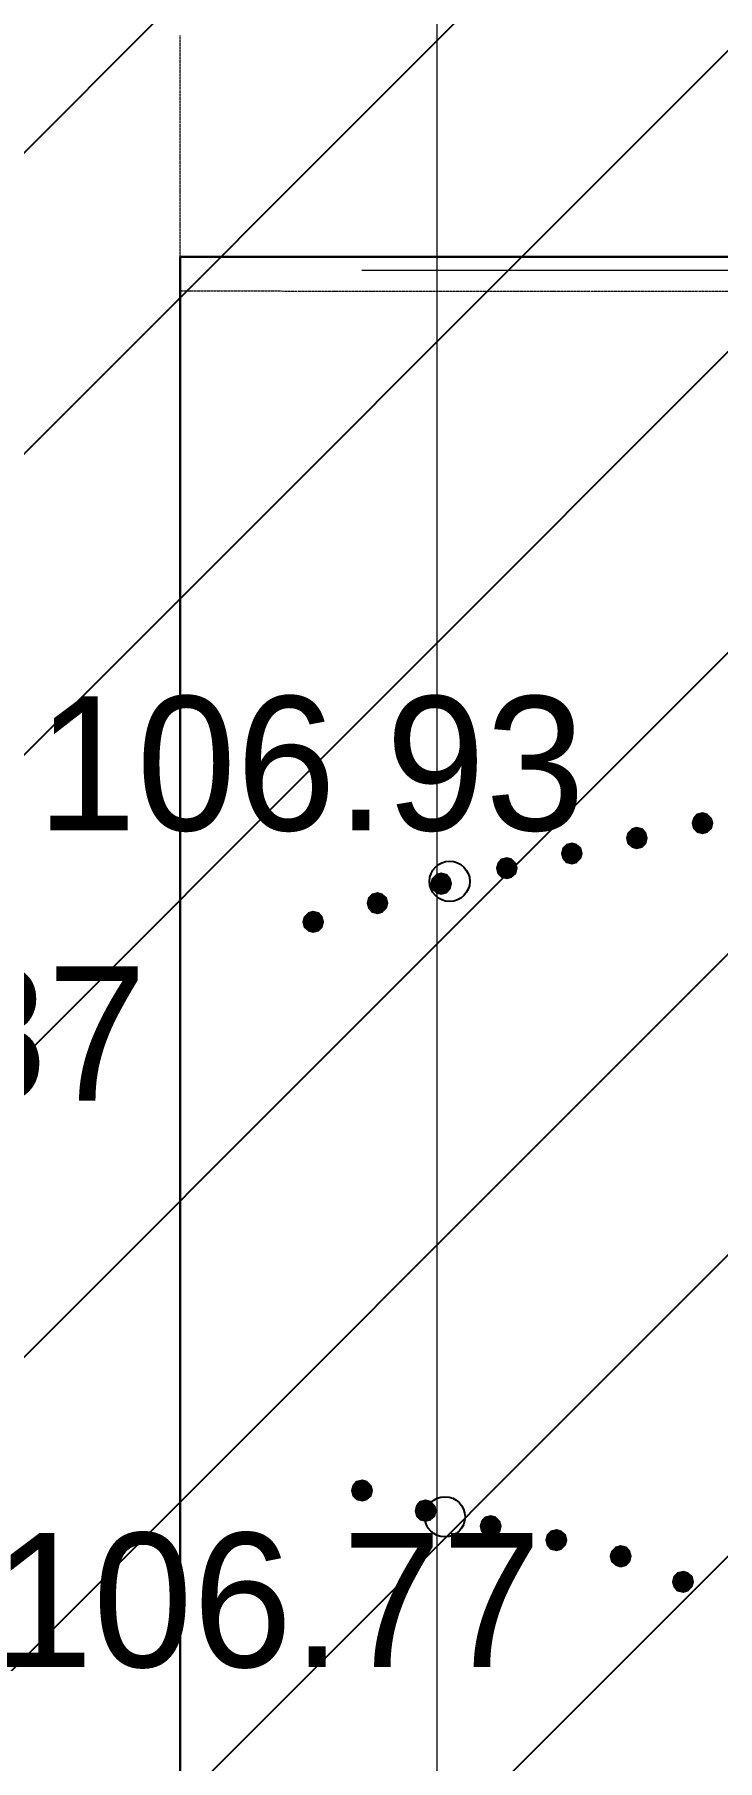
# Model space of a CAD drawing. Header units: millimetres. Extents: x 172667 to 1873135, y -274708 to 168495.
# Drawn here: x 1816278 to 1821374, y 64288 to 77156 of the extents above; entities that cross this region are included whole.
import ezdxf
from ezdxf import colors
from ezdxf.entities.mleader import LeaderData, LeaderLine
from ezdxf.enums import TextEntityAlignment as Align
from ezdxf.math import Vec2, Vec3

# ---------------------------------------------------------------- set-up
doc = ezdxf.new("R2010")
doc.units = ezdxf.units.MM
doc.linetypes.add('ADSK_Линия сетки', pattern=[25, 20, -2.5, 0, -2.5])
for name, color, linetype in [('_ТОПО', 253, 'Continuous'), ('SC007', 7, 'Continuous'), ('для геологии', 7, 'Continuous')]:
    doc.layers.add(name, color=color, linetype=linetype)
doc.layers.add('Оси', color=10, linetype='Continuous', lineweight=0)
doc.layers.add('Стены отделка', color=7, linetype='Continuous', lineweight=40)
doc.styles.add('F2', font='', dxfattribs={"height": 0.000909972})
doc.styles.get("Standard").update_dxf_attribs({"font": '', "height": 500})
doc.styles.add('размеры', font='', dxfattribs={"width": 0.7})
doc.styles.get('F2').set_extended_font_data('D431')
doc.styles.get('Standard').set_extended_font_data('T-FLEX Type A')
doc.styles.get('размеры').set_extended_font_data('T-FLEX Type A')
doc.dimstyles.new('SPDS 500', dxfattribs={"dimscale": 500, "dimtxt": 2.5, "dimasz": 2, "dimexe": 1.25, "dimexo": 0, "dimtad": 1, "dimdec": 0, "dimtxsty": 'размеры', "dimblk": 'ARCHTICK', "dimcen": 2.5, "dimdle": 2, "dimclrd": 256, "dimclre": 256, "dimclrt": 1, "dimaunit": 1, "dimadec": 0, "dimazin": 2, "dimtfac": 0.75, "dimtdec": 0, "dimtix": 1, "dimtmove": 1, "dimatfit": 3, "dimfxl": 1.25, "dimtolj": 1, "dimlwd": 20, "dimlwe": 20, "dimarcsym": 0})

# ---------------------------------------------------------------- blocks, each defined once
blk = doc.blocks.new('SYMBOL2060001')
at = {"layer": 'SC007'}
blk.add_circle((0, 0), 0.15, dxfattribs=at)
blk = doc.blocks.new('_None')
blk = doc.blocks.new('_ArchTick')
at = {"color": 0, "linetype": 'ByBlock', "const_width": 0.15}
blk.add_lwpolyline([(-0.5, -0.5), (0.5, 0.5)], dxfattribs=at)
blk = doc.blocks.new('*D278')
at = {"linetype": 'Continuous', "lineweight": 20, "transparency": 16777216}
for p, q in [((1819281, 8102), (1819281, 84363)), ((1814573, 83363), (1819906, 83363)), ((1814573, 9102), (1819906, 9102))]:
    blk.add_line(p, q, dxfattribs=at)
at = {"layer": 'Defpoints', "color": 0, "transparency": 16777216}
for p in [(1814573, 83363, 3738), (1819281, 83363), (1814573, 9102, 3738)]:
    blk.add_point(p, dxfattribs=at)
at = {"lineweight": 20, "transparency": 16777216, "xscale": 1000, "yscale": 1000, "zscale": 1000}
for p, rotation in [((1819281, 83363), 90), ((1819281, 9102), 270)]:
    blk.add_blockref('_ArchTick', p, dxfattribs=dict(at, rotation=rotation))
at = {"color": 1, "transparency": 16777216, "insert": (1818343, 46233), "char_height": 1250, "attachment_point": 5, "rotation": 90, "style": 'размеры'}
blk.add_mtext('\\A1;74300', dxfattribs=at)

msp = doc.modelspace()

# ---------------------------------------------------------------- hatches: boundary and pattern name
h = msp.add_hatch()
h.set_pattern_fill('ANSI31', color=30, scale=500)
h.paths.add_polyline_path([(1815477.8, 83886.2), (1850035.1, 83412.2), (1849138.2, 7719.4), (1815477.8, 8078.9)])
at = {"layer": '_ТОПО', "linetype": 'ByBlock', "lineweight": -2}
for points in [[(1821261.2, 71200.1), (1821296.2, 71210.1), (1821326.2, 71235.1), (1821336.2, 71275.1), (1821326.2, 71310.1), (1821296.2, 71340.1), (1821261.2, 71350.1), (1821221.2, 71340.1), (1821196.2, 71310.1), (1821186.2, 71275.1), (1821196.2, 71235.1), (1821221.2, 71210.1)], [(1820771.2, 71090.1), (1820811.2, 71100.1), (1820836.2, 71125.1), (1820846.2, 71165.1), (1820836.2, 71200.1), (1820811.2, 71230.1), (1820771.2, 71240.1), (1820736.2, 71230.1), (1820706.2, 71200.1), (1820696.2, 71165.1), (1820706.2, 71125.1), (1820736.2, 71100.1)], [(1820286.2, 70975.1), (1820321.2, 70985.1), (1820351.2, 71015.1), (1820361.2, 71050.1), (1820351.2, 71090.1), (1820321.2, 71115.1), (1820286.2, 71125.1), (1820246.2, 71115.1), (1820221.2, 71090.1), (1820211.2, 71050.1), (1820221.2, 71015.1), (1820246.2, 70985.1)], [(1819801.2, 70865.1), (1819836.2, 70875.1), (1819866.2, 70900.1), (1819876.2, 70940.1), (1819866.2, 70975.1), (1819836.2, 71005.1), (1819801.2, 71015.1), (1819761.2, 71005.1), (1819736.2, 70975.1), (1819726.2, 70940.1), (1819736.2, 70900.1), (1819761.2, 70875.1)], [(1819311.2, 70750.1), (1819351.2, 70760.1), (1819376.2, 70785.1), (1819386.2, 70825.1), (1819376.2, 70860.1), (1819351.2, 70890.1), (1819311.2, 70900.1), (1819276.2, 70890.1), (1819246.2, 70860.1), (1819236.2, 70825.1), (1819246.2, 70785.1), (1819276.2, 70760.1)], [(1818836.2, 70605.1), (1818871.2, 70615.1), (1818901.2, 70645.1), (1818911.2, 70680.1), (1818901.2, 70720.1), (1818871.2, 70745.1), (1818836.2, 70755.1), (1818796.2, 70745.1), (1818771.2, 70720.1), (1818761.2, 70680.1), (1818771.2, 70645.1), (1818796.2, 70615.1)], [(1818356.2, 70465.1), (1818396.2, 70475.1), (1818421.2, 70500.1), (1818431.2, 70540.1), (1818421.2, 70575.1), (1818396.2, 70605.1), (1818356.2, 70615.1), (1818321.2, 70605.1), (1818291.2, 70575.1), (1818281.2, 70540.1), (1818291.2, 70500.1), (1818321.2, 70475.1)], [(1818721.2, 66225.1), (1818756.2, 66235.1), (1818786.2, 66260.1), (1818796.2, 66300.1), (1818786.2, 66335.1), (1818756.2, 66365.1), (1818721.2, 66375.1), (1818681.2, 66365.1), (1818656.2, 66335.1), (1818646.2, 66300.1), (1818656.2, 66260.1), (1818681.2, 66235.1)], [(1819196.2, 66075.1), (1819231.2, 66085.1), (1819261.2, 66110.1), (1819271.2, 66150.1), (1819261.2, 66185.1), (1819231.2, 66215.1), (1819196.2, 66225.1), (1819156.2, 66215.1), (1819131.2, 66185.1), (1819121.2, 66150.1), (1819131.2, 66110.1), (1819156.2, 66085.1)], [(1819681.2, 65960.1), (1819716.2, 65970.1), (1819746.2, 65995.1), (1819756.2, 66035.1), (1819746.2, 66070.1), (1819716.2, 66100.1), (1819681.2, 66110.1), (1819641.2, 66100.1), (1819616.2, 66070.1), (1819606.2, 66035.1), (1819616.2, 65995.1), (1819641.2, 65970.1)], [(1820171.2, 65855.1), (1820206.2, 65865.1), (1820236.2, 65895.1), (1820246.2, 65930.1), (1820236.2, 65970.1), (1820206.2, 65995.1), (1820171.2, 66005.1), (1820131.2, 65995.1), (1820106.2, 65970.1), (1820096.2, 65930.1), (1820106.2, 65895.1), (1820131.2, 65865.1)], [(1820651.2, 65735.1), (1820691.2, 65745.1), (1820716.2, 65770.1), (1820726.2, 65810.1), (1820716.2, 65845.1), (1820691.2, 65875.1), (1820651.2, 65885.1), (1820616.2, 65875.1), (1820586.2, 65845.1), (1820576.2, 65810.1), (1820586.2, 65770.1), (1820616.2, 65745.1)], [(1821116.2, 65545.1), (1821151.2, 65555.1), (1821181.2, 65585.1), (1821191.2, 65620.1), (1821181.2, 65660.1), (1821151.2, 65685.1), (1821116.2, 65695.1), (1821076.2, 65685.1), (1821051.2, 65660.1), (1821041.2, 65620.1), (1821051.2, 65585.1), (1821076.2, 65555.1)]]:
    msp.add_hatch(color=8, dxfattribs=at).paths.add_polyline_path(points)

# ---------------------------------------------------------------- linework, layer by layer
at = {"lineweight": 30, "elevation": 3738.5}
msp.add_lwpolyline([(1840615.2, 75499), (1817365.2, 75499), (1817365.2, 15249), (1840615.2, 15249)], close=True, dxfattribs=at)
at = {"layer": '_ТОПО', "color": 8, "linetype": 'ByBlock', "lineweight": -2, "elevation": 107334, "flags": 128}
for points in [[(1821261.2, 71200.1), (1821296.2, 71210.1), (1821326.2, 71235.1), (1821336.2, 71275.1), (1821326.2, 71310.1), (1821296.2, 71340.1), (1821261.2, 71350.1), (1821221.2, 71340.1), (1821196.2, 71310.1), (1821186.2, 71275.1), (1821196.2, 71235.1), (1821221.2, 71210.1), (1821261.2, 71200.1)], [(1821261.2, 71200.1), (1821296.2, 71210.1), (1821326.2, 71235.1), (1821336.2, 71275.1), (1821326.2, 71310.1), (1821296.2, 71340.1), (1821261.2, 71350.1), (1821221.2, 71340.1), (1821196.2, 71310.1), (1821186.2, 71275.1), (1821196.2, 71235.1), (1821221.2, 71210.1), (1821261.2, 71200.1)], [(1820771.2, 71090.1), (1820811.2, 71100.1), (1820836.2, 71125.1), (1820846.2, 71165.1), (1820836.2, 71200.1), (1820811.2, 71230.1), (1820771.2, 71240.1), (1820736.2, 71230.1), (1820706.2, 71200.1), (1820696.2, 71165.1), (1820706.2, 71125.1), (1820736.2, 71100.1), (1820771.2, 71090.1)], [(1820771.2, 71090.1), (1820811.2, 71100.1), (1820836.2, 71125.1), (1820846.2, 71165.1), (1820836.2, 71200.1), (1820811.2, 71230.1), (1820771.2, 71240.1), (1820736.2, 71230.1), (1820706.2, 71200.1), (1820696.2, 71165.1), (1820706.2, 71125.1), (1820736.2, 71100.1), (1820771.2, 71090.1)], [(1820286.2, 70975.1), (1820321.2, 70985.1), (1820351.2, 71015.1), (1820361.2, 71050.1), (1820351.2, 71090.1), (1820321.2, 71115.1), (1820286.2, 71125.1), (1820246.2, 71115.1), (1820221.2, 71090.1), (1820211.2, 71050.1), (1820221.2, 71015.1), (1820246.2, 70985.1), (1820286.2, 70975.1)], [(1820286.2, 70975.1), (1820321.2, 70985.1), (1820351.2, 71015.1), (1820361.2, 71050.1), (1820351.2, 71090.1), (1820321.2, 71115.1), (1820286.2, 71125.1), (1820246.2, 71115.1), (1820221.2, 71090.1), (1820211.2, 71050.1), (1820221.2, 71015.1), (1820246.2, 70985.1), (1820286.2, 70975.1)], [(1819801.2, 70865.1), (1819836.2, 70875.1), (1819866.2, 70900.1), (1819876.2, 70940.1), (1819866.2, 70975.1), (1819836.2, 71005.1), (1819801.2, 71015.1), (1819761.2, 71005.1), (1819736.2, 70975.1), (1819726.2, 70940.1), (1819736.2, 70900.1), (1819761.2, 70875.1), (1819801.2, 70865.1)], [(1819801.2, 70865.1), (1819836.2, 70875.1), (1819866.2, 70900.1), (1819876.2, 70940.1), (1819866.2, 70975.1), (1819836.2, 71005.1), (1819801.2, 71015.1), (1819761.2, 71005.1), (1819736.2, 70975.1), (1819726.2, 70940.1), (1819736.2, 70900.1), (1819761.2, 70875.1), (1819801.2, 70865.1)], [(1819311.2, 70750.1), (1819351.2, 70760.1), (1819376.2, 70785.1), (1819386.2, 70825.1), (1819376.2, 70860.1), (1819351.2, 70890.1), (1819311.2, 70900.1), (1819276.2, 70890.1), (1819246.2, 70860.1), (1819236.2, 70825.1), (1819246.2, 70785.1), (1819276.2, 70760.1), (1819311.2, 70750.1)], [(1819311.2, 70750.1), (1819351.2, 70760.1), (1819376.2, 70785.1), (1819386.2, 70825.1), (1819376.2, 70860.1), (1819351.2, 70890.1), (1819311.2, 70900.1), (1819276.2, 70890.1), (1819246.2, 70860.1), (1819236.2, 70825.1), (1819246.2, 70785.1), (1819276.2, 70760.1), (1819311.2, 70750.1)], [(1818836.2, 70605.1), (1818871.2, 70615.1), (1818901.2, 70645.1), (1818911.2, 70680.1), (1818901.2, 70720.1), (1818871.2, 70745.1), (1818836.2, 70755.1), (1818796.2, 70745.1), (1818771.2, 70720.1), (1818761.2, 70680.1), (1818771.2, 70645.1), (1818796.2, 70615.1), (1818836.2, 70605.1)], [(1818836.2, 70605.1), (1818871.2, 70615.1), (1818901.2, 70645.1), (1818911.2, 70680.1), (1818901.2, 70720.1), (1818871.2, 70745.1), (1818836.2, 70755.1), (1818796.2, 70745.1), (1818771.2, 70720.1), (1818761.2, 70680.1), (1818771.2, 70645.1), (1818796.2, 70615.1), (1818836.2, 70605.1)], [(1818356.2, 70465.1), (1818396.2, 70475.1), (1818421.2, 70500.1), (1818431.2, 70540.1), (1818421.2, 70575.1), (1818396.2, 70605.1), (1818356.2, 70615.1), (1818321.2, 70605.1), (1818291.2, 70575.1), (1818281.2, 70540.1), (1818291.2, 70500.1), (1818321.2, 70475.1), (1818356.2, 70465.1)], [(1818356.2, 70465.1), (1818396.2, 70475.1), (1818421.2, 70500.1), (1818431.2, 70540.1), (1818421.2, 70575.1), (1818396.2, 70605.1), (1818356.2, 70615.1), (1818321.2, 70605.1), (1818291.2, 70575.1), (1818281.2, 70540.1), (1818291.2, 70500.1), (1818321.2, 70475.1), (1818356.2, 70465.1)], [(1818721.2, 66225.1), (1818756.2, 66235.1), (1818786.2, 66260.1), (1818796.2, 66300.1), (1818786.2, 66335.1), (1818756.2, 66365.1), (1818721.2, 66375.1), (1818681.2, 66365.1), (1818656.2, 66335.1), (1818646.2, 66300.1), (1818656.2, 66260.1), (1818681.2, 66235.1), (1818721.2, 66225.1)], [(1818721.2, 66225.1), (1818756.2, 66235.1), (1818786.2, 66260.1), (1818796.2, 66300.1), (1818786.2, 66335.1), (1818756.2, 66365.1), (1818721.2, 66375.1), (1818681.2, 66365.1), (1818656.2, 66335.1), (1818646.2, 66300.1), (1818656.2, 66260.1), (1818681.2, 66235.1), (1818721.2, 66225.1)], [(1819196.2, 66075.1), (1819231.2, 66085.1), (1819261.2, 66110.1), (1819271.2, 66150.1), (1819261.2, 66185.1), (1819231.2, 66215.1), (1819196.2, 66225.1), (1819156.2, 66215.1), (1819131.2, 66185.1), (1819121.2, 66150.1), (1819131.2, 66110.1), (1819156.2, 66085.1), (1819196.2, 66075.1)], [(1819196.2, 66075.1), (1819231.2, 66085.1), (1819261.2, 66110.1), (1819271.2, 66150.1), (1819261.2, 66185.1), (1819231.2, 66215.1), (1819196.2, 66225.1), (1819156.2, 66215.1), (1819131.2, 66185.1), (1819121.2, 66150.1), (1819131.2, 66110.1), (1819156.2, 66085.1), (1819196.2, 66075.1)], [(1819681.2, 65960.1), (1819716.2, 65970.1), (1819746.2, 65995.1), (1819756.2, 66035.1), (1819746.2, 66070.1), (1819716.2, 66100.1), (1819681.2, 66110.1), (1819641.2, 66100.1), (1819616.2, 66070.1), (1819606.2, 66035.1), (1819616.2, 65995.1), (1819641.2, 65970.1), (1819681.2, 65960.1)], [(1819681.2, 65960.1), (1819716.2, 65970.1), (1819746.2, 65995.1), (1819756.2, 66035.1), (1819746.2, 66070.1), (1819716.2, 66100.1), (1819681.2, 66110.1), (1819641.2, 66100.1), (1819616.2, 66070.1), (1819606.2, 66035.1), (1819616.2, 65995.1), (1819641.2, 65970.1), (1819681.2, 65960.1)], [(1820171.2, 65855.1), (1820206.2, 65865.1), (1820236.2, 65895.1), (1820246.2, 65930.1), (1820236.2, 65970.1), (1820206.2, 65995.1), (1820171.2, 66005.1), (1820131.2, 65995.1), (1820106.2, 65970.1), (1820096.2, 65930.1), (1820106.2, 65895.1), (1820131.2, 65865.1), (1820171.2, 65855.1)], [(1820171.2, 65855.1), (1820206.2, 65865.1), (1820236.2, 65895.1), (1820246.2, 65930.1), (1820236.2, 65970.1), (1820206.2, 65995.1), (1820171.2, 66005.1), (1820131.2, 65995.1), (1820106.2, 65970.1), (1820096.2, 65930.1), (1820106.2, 65895.1), (1820131.2, 65865.1), (1820171.2, 65855.1)], [(1820651.2, 65735.1), (1820691.2, 65745.1), (1820716.2, 65770.1), (1820726.2, 65810.1), (1820716.2, 65845.1), (1820691.2, 65875.1), (1820651.2, 65885.1), (1820616.2, 65875.1), (1820586.2, 65845.1), (1820576.2, 65810.1), (1820586.2, 65770.1), (1820616.2, 65745.1), (1820651.2, 65735.1)], [(1820651.2, 65735.1), (1820691.2, 65745.1), (1820716.2, 65770.1), (1820726.2, 65810.1), (1820716.2, 65845.1), (1820691.2, 65875.1), (1820651.2, 65885.1), (1820616.2, 65875.1), (1820586.2, 65845.1), (1820576.2, 65810.1), (1820586.2, 65770.1), (1820616.2, 65745.1), (1820651.2, 65735.1)], [(1821116.2, 65545.1), (1821151.2, 65555.1), (1821181.2, 65585.1), (1821191.2, 65620.1), (1821181.2, 65660.1), (1821151.2, 65685.1), (1821116.2, 65695.1), (1821076.2, 65685.1), (1821051.2, 65660.1), (1821041.2, 65620.1), (1821051.2, 65585.1), (1821076.2, 65555.1), (1821116.2, 65545.1)], [(1821116.2, 65545.1), (1821151.2, 65555.1), (1821181.2, 65585.1), (1821191.2, 65620.1), (1821181.2, 65660.1), (1821151.2, 65685.1), (1821116.2, 65695.1), (1821076.2, 65685.1), (1821051.2, 65660.1), (1821041.2, 65620.1), (1821051.2, 65585.1), (1821076.2, 65555.1), (1821116.2, 65545.1)]]:
    msp.add_lwpolyline(points, close=True, dxfattribs=at)
at = {"layer": 'Оси', "linetype": 'ADSK_Линия сетки'}
for p, q in [((1817365.2, 139.4, 3738.5), (1817365.2, 77148.6, 3738.5)), ((1817365.2, 75244, 3738.5), (1851196.9, 75223, 3738.5))]:
    msp.add_line(p, q, dxfattribs=at)
at = {"layer": 'Стены отделка', "lineweight": 18}
for p, q in [((1840615.2, 75499, 3738.5), (1818720.2, 75499, 3738.5)), ((1818720.2, 75399, 3738.5), (1822727.7, 75399, 3738.5))]:
    msp.add_line(p, q, dxfattribs=at)

# ---------------------------------------------------------------- block references
at = {"layer": '_ТОПО', "color": 8, "linetype": 'ByBlock', "lineweight": -2, "xscale": 1000, "yscale": 1000, "zscale": 1000}
for p in [(1819375.2, 70842.1, 106930), (1819340.2, 66104.1, 106773)]:
    msp.add_blockref('SYMBOL2060001', p, dxfattribs=at)

# ---------------------------------------------------------------- texts
at = {"layer": '_ТОПО', "color": 8, "linetype": 'ByBlock', "lineweight": -2, "style": 'F2'}
for s, p in [('106.93', (1816295.2, 71722.1, 106760)), ('106.87', (1813025.2, 69708.1, 106764)), ('106.77', (1815970.2, 65484.1, 105773))]:
    msp.add_text(s, height=1000, dxfattribs=at).set_placement(p, align=Align.MIDDLE_LEFT)

# ---------------------------------------------------------------- next in the draw order: leaders
at = {"layer": 'для геологии', "linetype": 'Continuous', "lineweight": 0}
ml = msp.add_multileader_mtext('Standard', dxfattribs=at)
ml.set_content('Автомобильный кран\\P КС-5576К', color=256)
ml.set_leader_properties()
ml.set_arrow_properties(name='NONE')
ml.build(insert=Vec2(0, 0))
ml.multileader.update_dxf_attribs({"text_left_attachment_type": 6, "text_right_attachment_type": 6, "dogleg_length": 0.36, "arrow_head_size": 1000})
ctx = ml.context
ctx.base_point, ctx.char_height, ctx.arrow_head_size, ctx.landing_gap_size, ctx.plane_origin = Vec3(1800956.4, 88069.6, 105718), 1250, 1000, 90, Vec3(1804167.5, 66453.8, 105718)
ctx.left_attachment, ctx.right_attachment, ctx.text_align_type = 6, 6, 1
notes = []
notes.append((ctx, [(1, (1, 1, 0), (1799811.4, 88069.6, 105718), (1, 0), 1144.9, [(0, [(1792904.2, 67745.1, 105718)], 0, [])])]))
ctx.mtext.insert, ctx.mtext.rotation, ctx.mtext.width, ctx.mtext.alignment, ctx.mtext.flow_direction = Vec3(1807609.3, 89569.6, 105718), 6.2831853, 16036.635, 2, 5
ctx.mtext.has_bg_fill, ctx.mtext.bg_color, ctx.mtext.bg_scale_factor, ctx.mtext.bg_transparency, ctx.mtext.use_window_bg_color = 1, -1027028792, 1.5, 0, 1
for ctx, leaders in notes:
    for number, flags, end, landing, length, lines in leaders:
        leader = LeaderData()
        leader.index, (leader.has_last_leader_line, leader.has_dogleg_vector, leader.attachment_direction) = number, flags
        leader.last_leader_point, leader.dogleg_vector, leader.dogleg_length = Vec3(end), Vec3(landing), length
        for number, points, colour, breaks in lines:
            line = LeaderLine()
            line.index, line.vertices, line.color, line.breaks = number, Vec3.list(points), colors.encode_raw_color(colour), breaks
            leader.lines.append(line)
        ctx.leaders.append(leader)

# ---------------------------------------------------------------- next in the draw order: dimensions: what is measured, and where the dimension line sits
dim = msp.add_linear_dim(base=(1819280.6, 83363.2), p1=(1814573.1, 9102, 3738.5), p2=(1814573.1, 83363.2, 3738.5), angle=90, text='74300', dimstyle='SPDS 500')
dim.commit()
dim.dimension.update_dxf_attribs({"geometry": '*D278', "text_midpoint": (1818343.1, 46232.6)})

doc.saveas('drawing.dxf')
